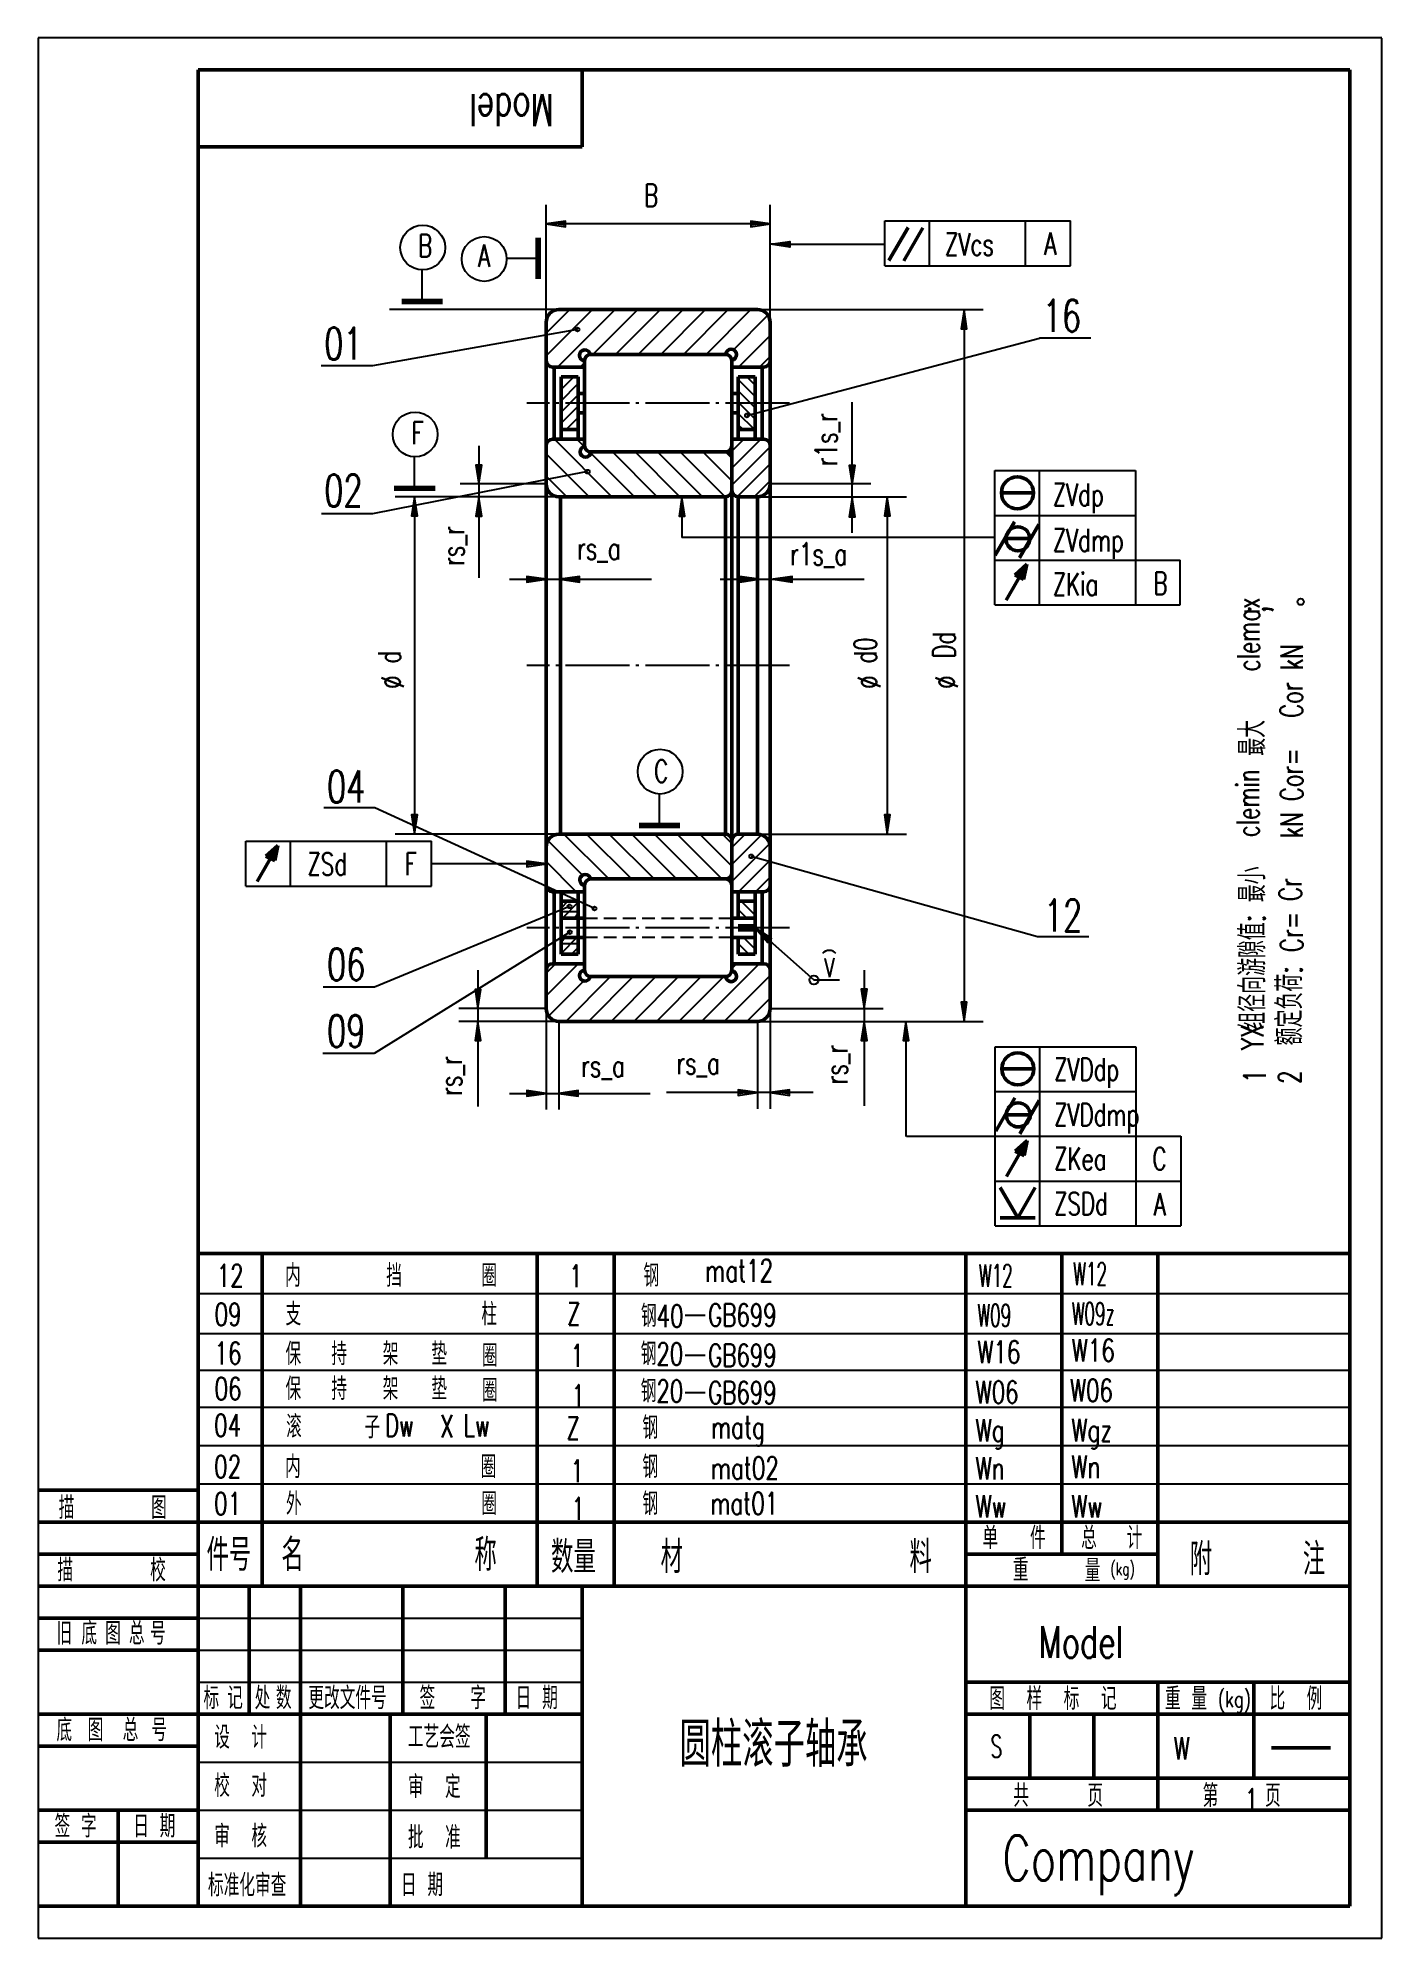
# Model space of a CAD drawing. Extents: x 0 to 210, y 0 to 297.
import ezdxf
from ezdxf.enums import TextEntityAlignment as Align

# ---------------------------------------------------------------- set-up
doc = ezdxf.new("R2010")
doc.units = 0
doc.header["$MEASUREMENT"] = 0
doc.linetypes.add('CENTER', pattern=[12.5, 10, -1, 0.5, -1])
doc.linetypes.add('HIDDEN', pattern=[3, 2, -1])
doc.layers.get('0').update_dxf_attribs({"color": 6, "linetype": 'CONTINUOUS'})
doc.layers.get('DEFPOINTS').update_dxf_attribs({"linetype": 'CONTINUOUS'})
doc.layers.add('1', color=2, linetype='CONTINUOUS', lineweight=50)
for name, color, linetype in [('2', 6, 'CONTINUOUS'), ('3', 7, 'CENTER'), ('5', 3, 'HIDDEN'), ('6', 1, 'CONTINUOUS')]:
    doc.layers.add(name, color=color, linetype=linetype)
doc.styles.add('HZ', font='SIMPLEX', dxfattribs={"width": 0.7, "bigfont": 'HZTXT'})
doc.dimstyles.get("Standard").update_dxf_attribs({"dimtxt": 0.18, "dimasz": 0.18, "dimexe": 0.18, "dimexo": 0.0625, "dimgap": 0.09, "dimtad": 0, "dimtih": 1, "dimtoh": 1, "dimdec": 4, "dimzin": 0, "dimdsep": 46, "dimtxsty": 'Standard', "dimcen": 0.09, "dimadec": 0, "dimazin": 0, "dimtfac": 1, "dimtdec": 4, "dimtofl": 0, "dimtmove": 0, "dimatfit": 3, "dimfxl": 0, "dimtolj": 1, "dimtzin": 0, "dimarcsym": 0})

# ---------------------------------------------------------------- blocks, each defined once
blk = doc.blocks.new('BLK', base_point=(1, 0))
for points in [[(0, 0), (1, 0), (0, 0.15), (0, -0.15), (1, 0)], [(0, 0.07), (0.5, 0), (0, -0.07)]]:
    blk.add_lwpolyline(points)
blk = doc.blocks.new('*D7')
at = {"color": 0, "linetype": 'ByBlock'}
for p, q in [((81.64, 225.29), (55.83, 225.29)), ((58.83, 222.29), (58.83, 175.55)), ((81.64, 172.55), (55.83, 172.55))]:
    blk.add_line(p, q, dxfattribs=at)
at = {"layer": 'DEFPOINTS', "color": 0, "linetype": 'ByBlock'}
for p in [(81.64, 225.29), (58.83, 172.55), (81.64, 172.55)]:
    blk.add_point(p, dxfattribs=at)
at = {"color": 0, "linetype": 'ByBlock', "xscale": 3, "yscale": 3, "zscale": 3}
for p, rotation in [((58.83, 225.29), 90), ((58.83, 172.55), 270)]:
    blk.add_blockref('BLK', p, dxfattribs=dict(at, rotation=rotation))
blk = doc.blocks.new('*X3')
at = {"color": 0}
for p, q in [((112.12, 149.51), (109.89, 151.74)), ((112.12, 151.27), (111.66, 151.74)), ((110.65, 149.21), (109.44, 150.43))]:
    blk.add_line(p, q, dxfattribs=at)
blk = doc.blocks.new('*X4')
at = {"color": 0}
for p, q in [((112.12, 144.2), (110.2, 146.12)), ((112.12, 145.97), (111.97, 146.12)), ((111.08, 143.47), (109.4, 145.15))]:
    blk.add_line(p, q, dxfattribs=at)
blk = doc.blocks.new('*X5')
at = {"color": 0}
for p, q in [((81.72, 143.6), (84.25, 146.12)), ((81.72, 145.36), (82.48, 146.12)), ((83.37, 143.47), (84.41, 144.52))]:
    blk.add_line(p, q, dxfattribs=at)
blk = doc.blocks.new('*X6')
at = {"color": 0}
for p, q in [((81.72, 150.67), (82.79, 151.74)), ((82.04, 149.21), (84.41, 151.59)), ((83.81, 149.21), (84.41, 149.82))]:
    blk.add_line(p, q, dxfattribs=at)
blk = doc.blocks.new('*D2')
at = {"color": 0, "linetype": 'ByBlock'}
for p, q in [((108.07, 244.24), (143.36, 244.24)), ((140.36, 241.24), (140.36, 135.97)), ((108.07, 132.97), (143.36, 132.97))]:
    blk.add_line(p, q, dxfattribs=at)
at = {"layer": 'DEFPOINTS', "color": 0, "linetype": 'ByBlock'}
for p in [(108.07, 244.24), (108.07, 132.97), (140.36, 132.97)]:
    blk.add_point(p, dxfattribs=at)
at = {"color": 0, "linetype": 'ByBlock', "xscale": 3, "yscale": 3, "zscale": 3}
for p, rotation in [((140.36, 244.24), 90), ((140.36, 132.97), 270)]:
    blk.add_blockref('BLK', p, dxfattribs=dict(at, rotation=rotation))
blk = doc.blocks.new('*D1')
at = {"color": 0, "linetype": 'ByBlock'}
for p, q in [((-152.5, 134.63), (-152.5, 153.01)), ((-117.5, 134.63), (-117.5, 153.01)), ((-120.5, 150.01), (-149.5, 150.01))]:
    blk.add_line(p, q, dxfattribs=at)
at = {"layer": 'DEFPOINTS', "color": 0, "linetype": 'ByBlock'}
for p in [(-152.5, 150.01), (-152.5, 134.63), (-117.5, 134.63)]:
    blk.add_point(p, dxfattribs=at)
at = {"color": 0, "linetype": 'ByBlock', "xscale": 3, "yscale": 3, "zscale": 3, "rotation": 180}
blk.add_blockref('BLK', (-152.5, 150.01), dxfattribs=at)
at = {"color": 0, "linetype": 'ByBlock', "xscale": 3, "yscale": 3, "zscale": 3}
blk.add_blockref('BLK', (-117.5, 150.01), dxfattribs=at)
blk = doc.blocks.new('*D8')
at = {"color": 0, "linetype": 'ByBlock'}
for p, q in [((112.4, 225.29), (135.7, 225.29)), ((132.7, 222.29), (132.7, 175.55)), ((112.4, 172.55), (135.7, 172.55))]:
    blk.add_line(p, q, dxfattribs=at)
at = {"layer": 'DEFPOINTS', "color": 0, "linetype": 'ByBlock'}
for p in [(112.4, 225.29), (112.4, 172.55), (132.7, 172.55)]:
    blk.add_point(p, dxfattribs=at)
at = {"color": 0, "linetype": 'ByBlock', "xscale": 3, "yscale": 3, "zscale": 3}
for p, rotation in [((132.7, 225.29), 90), ((132.7, 172.55), 270)]:
    blk.add_blockref('BLK', p, dxfattribs=dict(at, rotation=rotation))

msp = doc.modelspace()

# ---------------------------------------------------------------- linework, layer by layer
at = {"layer": '1'}
for p, q in [((25, 292), (25, 5)), ((205, 292), (25, 292)), ((85, 280), (85, 292)), ((205, 5), (205, 292)), ((25, 280), (85, 280)), ((132.96438, 262.19484), (135.96438, 267.39099)), ((135.27383, 262.15449), (138.27383, 267.35064)), ((77.99724, 259.34298), (77.99407, 265.74298)), ((78.29724, 259.34313), (78.29407, 265.74313)), ((63.22228, 255.96185), (56.82228, 255.96185)), ((63.22228, 255.66185), (56.82228, 255.66185)), ((81.7306, 234.28659), (81.7306, 244.04877)), ((112.07758, 234.28659), (112.07758, 244.04877)), ((85.40409, 241.41768), (84.40409, 241.41768)), ((109.40409, 241.41768), (108.40409, 241.41768)), ((85.40409, 238.41768), (84.40409, 238.41768)), ((109.40409, 238.41768), (108.40409, 238.41768)), ((62.0312, 226.75991), (55.6312, 226.75991)), ((62.0312, 226.45991), (55.6312, 226.45991)), ((150.49489, 225.90587), (155.49489, 225.90587)), ((150.64608, 225.90587), (150.64608, 225.90587)), ((107.41514, 225.28659), (107.41514, 172.54877)), ((109.41514, 225.28659), (109.41514, 172.54877)), ((149.5826, 216.17022), (152.5826, 221.36638)), ((153.36322, 215.75456), (156.36322, 220.95071)), ((151.29159, 218.73919), (155.02953, 218.73919)), ((151.26157, 209.10616), (154.51157, 214.73533)), ((154.51157, 214.73533), (152.62612, 213.03557)), ((154.51157, 214.73533), (154.00872, 212.37674)), ((152.62612, 213.03557), (154.00872, 212.37674)), ((153.90364, 213.71715), (153.04797, 212.87716)), ((153.93366, 213.75289), (153.67846, 212.57333)), ((151.26157, 209.10616), (151.26157, 209.10616)), ((100.31127, 174.0486), (93.91127, 174.0486)), ((100.31127, 173.7486), (93.91127, 173.7486)), ((34.24431, 165.17034), (37.49431, 170.7995)), ((37.49431, 170.7995), (35.60886, 169.09975)), ((36.88638, 169.78132), (36.03071, 168.94134)), ((36.9164, 169.81707), (36.6612, 168.63751)), ((37.49431, 170.7995), (36.99146, 168.44092)), ((35.60886, 169.09975), (36.99146, 168.44092)), ((34.24431, 165.17034), (34.24431, 165.17034)), ((81.7306, 153.78659), (81.7306, 163.54877)), ((112.07758, 153.78659), (112.07758, 163.54877)), ((85.40409, 159.41768), (81.7306, 159.41768)), ((112.07758, 159.41768), (108.40409, 159.41768)), ((112.07758, 158.21768), (109.40409, 158.21768)), ((112.07758, 157.91768), (109.40409, 157.91768)), ((112.07758, 157.61768), (109.40409, 157.61768)), ((85.40409, 156.41768), (81.7306, 156.41768)), ((112.07758, 156.41768), (108.40409, 156.41768)), ((150.55666, 135.85738), (155.55666, 135.85738)), ((150.70785, 135.85738), (150.70785, 135.85738)), ((149.64437, 126.12173), (152.64437, 131.31788)), ((153.42498, 125.70606), (156.42498, 130.90222)), ((151.35336, 128.69069), (155.09129, 128.69069)), ((151.32333, 119.05767), (154.57333, 124.68683)), ((154.57333, 124.68683), (152.68789, 122.98707)), ((152.68789, 122.98707), (154.07049, 122.32825)), ((153.96541, 123.66865), (153.10974, 122.82867)), ((153.99543, 123.7044), (153.74023, 122.52484)), ((154.57333, 124.68683), (154.07049, 122.32825)), ((151.32333, 119.05767), (151.32333, 119.05767)), ((153.08256, 112.55808), (150.33256, 117.32122)), ((153.08256, 112.55808), (155.83256, 117.32122)), ((150.33256, 112.55808), (155.83256, 112.55808)), ((25, 107), (205, 107)), ((35, 107), (35, 55)), ((78, 107), (78, 55)), ((90, 107), (90, 55)), ((145, 107), (145, 5)), ((160, 107), (160, 60)), ((175, 107), (175, 55)), ((0, 70), (25, 70)), ((0, 65), (25, 65)), ((25, 65), (205, 65)), ((0, 60), (25, 60)), ((145, 60), (175, 60)), ((0, 55), (25, 55)), ((25, 55), (205, 55)), ((33, 55), (33, 35)), ((41, 55), (41, 5)), ((57, 55), (57, 35)), ((73, 55), (73, 35)), ((85, 55), (85, 5)), ((0, 50), (25, 50)), ((0, 45), (25, 45)), ((145, 40), (205, 40)), ((175, 40), (175, 20)), ((190, 40), (190, 25)), ((0, 35), (25, 35)), ((25, 35), (85, 35)), ((55, 35), (55, 5)), ((70, 35), (70, 12.5)), ((145, 35), (205, 35)), ((155, 35), (155, 25)), ((165, 35), (165, 25)), ((0, 30), (25, 30)), ((192.75137, 29.70332), (201.9536, 29.70332)), ((145, 25), (205, 25)), ((0, 20), (25, 20)), ((12.5, 20), (12.5, 5)), ((145, 20), (205, 20)), ((0, 15), (25, 15)), ((0, 5), (205, 5))]:
    msp.add_line(p, q, dxfattribs=at)
at = {"layer": '1', "color": 2}
for p, q in [((79.40415, 252.54877), (79.40415, 145.28659)), ((112.40409, 254.54877), (81.40409, 254.54877)), ((114.40415, 252.54877), (114.40415, 145.28659)), ((85.40409, 246.54877), (85.40409, 233.28659)), ((107.40409, 247.54877), (86.40409, 247.54877)), ((108.40409, 246.65901), (108.40409, 151.17635)), ((80.40409, 245.54877), (85.40409, 245.54877)), ((80.65749, 234.28659), (80.65749, 245.54877)), ((81.7306, 244.04877), (84.40409, 244.04877)), ((84.40409, 244.04877), (84.40409, 234.28659)), ((113.40409, 245.54877), (108.40409, 245.54877)), ((109.40409, 244.04877), (109.40409, 234.28659)), ((109.40409, 244.04877), (112.07758, 244.04877)), ((113.15069, 245.54877), (113.15069, 234.28659)), ((81.7306, 235.78659), (84.40409, 235.78659)), ((112.07758, 235.78659), (109.40409, 235.78659)), ((85.40409, 234.28659), (80.39735, 234.28659)), ((107.41514, 232.28659), (86.40409, 232.28659)), ((113.41986, 234.28659), (108.40409, 234.28659)), ((107.41514, 225.28659), (81.40409, 225.28659)), ((81.64494, 225.28659), (81.64494, 172.54877)), ((112.40415, 225.28659), (109.41514, 225.28659)), ((112.40415, 225.28659), (112.40415, 172.54877)), ((107.45439, 172.54877), (81.40409, 172.54877)), ((112.40415, 172.54877), (109.41514, 172.54877)), ((85.40409, 163.54877), (80.40993, 163.54877)), ((80.65749, 163.54877), (80.65749, 152.28659)), ((84.40409, 163.54877), (84.40409, 153.78659)), ((85.40409, 151.28659), (85.40409, 164.54877)), ((107.41514, 165.54877), (86.40409, 165.54877)), ((113.40485, 163.54877), (108.40409, 163.54877)), ((109.40409, 163.54877), (109.40409, 159.41768)), ((113.15069, 152.28659), (113.15069, 163.54877)), ((81.7306, 162.04877), (84.40409, 162.04877)), ((109.40409, 162.04877), (112.07758, 162.04877)), ((109.40409, 156.41768), (109.40409, 153.78659)), ((80.40409, 152.28659), (85.40409, 152.28659)), ((81.7306, 153.78659), (84.40409, 153.78659)), ((113.40409, 152.28659), (108.40409, 152.28659)), ((109.40409, 153.78659), (112.07758, 153.78659)), ((107.40409, 150.28659), (86.40409, 150.28659)), ((112.40409, 143.28659), (81.40409, 143.28659))]:
    msp.add_line(p, q, dxfattribs=at)
at = {"layer": '1'}
for centre, radius in [((153.03296, 225.90587), 2.5), ((153.10051, 218.71238), 1.87837), ((153.09473, 135.85738), 2.5), ((153.16228, 128.66389), 1.87837)]:
    msp.add_circle(centre, radius, dxfattribs=at)
at = {"layer": '1', "color": 2}
for centre, radius, start, end in [((81.40409, 252.54877), 2, 90, 180), ((112.40409, 252.54877), 2, 0, 90), ((80.40409, 246.54877), 1, 180, 270), ((86.40409, 246.54877), 1, 90, 180), ((107.40409, 246.54877), 1, 0, 90), ((113.40409, 246.54877), 1, 270, 0), ((86.40409, 233.28659), 1, 180, 270), ((107.40409, 233.28659), 1, 270, 0), ((81.40409, 227.28659), 2, 180, 270), ((112.40409, 227.28659), 2, 270, 0), ((81.40409, 170.54877), 2, 90, 180), ((112.40409, 170.54877), 2, 0, 90), ((86.40409, 164.54877), 1, 90, 180), ((107.40409, 164.54877), 1, 0, 90), ((80.40409, 151.28659), 1, 90, 180), ((113.40409, 151.28659), 1, 0, 90), ((86.40409, 151.28659), 1, 180, 270), ((107.40409, 151.28659), 1, 270, 0), ((81.40409, 145.28659), 2, 180, 270), ((112.40409, 145.28659), 2, 270, 0)]:
    msp.add_arc(centre, radius, start, end, dxfattribs=at)
at = {"layer": '1'}
for centre, radius, start, end in [((85.44986, 247.39551), 0.84797, 6.1570829, 266.9060508), ((108.30712, 247.50142), 0.84797, 276.1570829, 176.9060508), ((80.39735, 233.28659), 1, 90, 180), ((85.55736, 232.33236), 0.84797, 96.1570829, 356.9060508), ((107.41514, 231.28659), 1, 0, 90), ((113.41986, 233.28659), 1, 0, 90), ((107.41514, 226.28659), 1, 270, 0), ((109.41514, 226.28659), 1, 180, 270), ((107.41514, 171.54877), 1, 0, 90), ((109.41514, 171.54877), 1, 90, 180), ((107.41514, 166.54877), 1, 270, 0), ((80.40993, 164.54877), 1, 180, 270), ((85.49504, 165.39186), 0.84797, 3.0939492, 263.8429171), ((113.40485, 164.54877), 1, 270, 0), ((85.44986, 150.43985), 0.84797, 93.0939492, 353.8429171), ((108.30712, 150.33394), 0.84797, 183.0939492, 83.8429171)]:
    msp.add_arc(centre, radius, start, end, dxfattribs=at)
at = {"layer": '2'}
for p, q in [((0, 297), (0, 0)), ((210, 297), (0, 297)), ((210, 0), (210, 297)), ((132.31651, 268.40386), (161.31651, 268.40386)), ((132.31651, 261.40386), (132.31651, 268.40386)), ((139.31651, 261.40386), (139.31651, 268.40386)), ((154.31651, 261.40386), (154.31651, 268.40386)), ((161.31651, 261.40386), (161.31651, 268.40386)), ((117.33239, 264.75683), (132.31651, 264.76427)), ((78.29566, 262.54313), (73.29566, 262.54065)), ((132.31651, 261.40386), (161.31651, 261.40386)), ((60.02228, 255.66185), (60.02228, 260.66185)), ((81.40409, 254.54877), (54.93088, 254.54877)), ((79.40409, 250.84338), (83.10949, 254.54877)), ((79.40415, 247.3079), (86.64502, 254.54877)), ((81.18056, 245.54877), (90.18056, 254.54877)), ((86.71609, 247.54877), (93.71609, 254.54877)), ((90.25162, 247.54877), (97.25162, 254.54877)), ((93.78716, 247.54877), (100.78716, 254.54877)), ((97.32269, 247.54877), (104.32269, 254.54877)), ((100.85822, 247.54877), (107.85822, 254.54877)), ((104.39376, 247.54877), (111.39376, 254.54877)), ((108.65519, 248.27467), (114.05631, 253.67579)), ((84.30621, 251.42381), (52.25408, 245.74056)), ((109.46483, 245.54877), (114.40409, 250.48804)), ((110.77199, 238.00357), (156.49599, 250.0549)), ((164.49599, 250.0549), (156.49599, 250.0549)), ((112.78357, 245.58048), (114.44988, 247.24258)), ((52.25408, 245.74056), (44.25408, 245.74056)), ((81.7306, 242.07073), (83.70865, 244.04877)), ((84.71609, 245.54877), (85.40409, 246.23678)), ((112.07758, 240.94914), (109.40409, 243.62263)), ((112.07758, 242.71691), (110.74571, 244.04877)), ((81.7306, 240.30296), (84.34533, 242.91768)), ((81.7306, 238.53519), (84.40409, 241.20868)), ((112.07758, 239.18137), (109.40409, 241.85486)), ((81.7306, 236.76743), (84.40409, 239.44091)), ((82.51754, 235.78659), (84.40409, 237.67315)), ((112.07758, 237.4136), (109.40409, 240.08709)), ((111.93683, 235.78659), (109.40409, 238.31933)), ((110.16906, 235.78659), (109.40409, 236.55156)), ((86.14118, 225.28659), (79.40415, 232.02362)), ((89.67671, 225.28659), (80.67671, 234.28659)), ((85.34542, 233.15342), (84.21225, 234.28659)), ((93.21225, 225.28659), (86.37842, 232.12042)), ((96.74778, 225.28659), (89.74778, 232.28659)), ((100.28331, 225.28659), (93.28331, 232.28659)), ((103.81885, 225.28659), (96.81885, 232.28659)), ((107.35438, 225.28659), (100.35438, 232.28659)), ((108.41514, 227.76136), (103.88992, 232.28659)), ((108.41509, 231.29695), (107.56108, 232.15096)), ((108.41514, 232.39993), (110.30181, 234.28659)), ((108.41514, 229.74828), (112.95346, 234.28659)), ((108.4305, 227.11199), (114.41986, 233.10134)), ((85.88245, 229.2122), (52.28606, 222.63529)), ((58.8312, 226.45991), (58.8312, 231.45991)), ((109.26769, 225.29752), (114.41986, 230.44969)), ((149.49017, 229.37341), (171.49017, 229.37341)), ((149.49017, 208.37341), (149.49017, 229.37341)), ((156.49017, 208.37341), (156.49017, 229.37341)), ((171.49017, 229.37341), (171.49017, 208.37341)), ((82.60564, 225.28659), (79.40409, 228.48814)), ((111.90841, 225.28659), (114.31359, 227.69178)), ((52.28606, 222.63529), (44.28606, 222.63529)), ((100.60901, 222.47695), (100.60901, 218.91791)), ((149.49017, 222.37341), (171.49017, 222.37341)), ((149.49017, 218.91791), (100.60901, 218.91791)), ((149.49017, 215.37341), (178.49017, 215.37341)), ((178.49017, 208.37341), (178.49017, 215.37341)), ((149.49017, 208.37341), (178.49017, 208.37341)), ((97.11127, 173.7486), (97.11127, 178.7486)), ((52.64635, 176.64387), (44.64635, 176.64387)), ((86.94501, 160.91868), (52.64635, 176.64387)), ((89.1797, 165.54877), (82.1797, 172.54877)), ((92.71523, 165.54877), (85.71523, 172.54877)), ((96.25076, 165.54877), (89.25076, 172.54877)), ((99.7863, 165.54877), (92.7863, 172.54877)), ((103.32183, 165.54877), (96.32183, 172.54877)), ((106.85737, 165.54877), (99.85737, 172.54877)), ((108.41514, 167.52653), (103.3929, 172.54877)), ((108.41514, 171.06207), (106.92843, 172.54877)), ((108.41514, 170.45702), (110.5069, 172.54877)), ((108.41514, 167.80536), (113.05103, 172.44125)), ((32.47291, 164.43759), (32.47291, 171.43759)), ((32.47291, 171.43759), (61.47291, 171.43759)), ((39.47291, 164.43759), (39.47291, 171.43759)), ((54.47291, 164.43759), (54.47291, 171.43759)), ((61.47291, 164.43759), (61.47291, 171.43759)), ((85.06831, 166.12463), (79.66191, 171.53102)), ((108.41514, 165.15371), (114.33422, 171.07279)), ((76.54747, 167.90138), (61.48829, 167.90138)), ((84.10863, 163.54877), (79.40415, 168.25326)), ((109.46185, 163.54877), (114.40485, 168.49177)), ((111.44953, 169.08523), (156.18106, 156.55558)), ((32.47291, 164.43759), (61.47291, 164.43759)), ((112.1135, 163.54877), (114.40485, 165.84012)), ((83.04522, 161.25771), (52.57129, 148.64173)), ((84.40409, 160.41768), (81.7306, 160.41768)), ((112.07758, 157.91768), (121.23521, 149.766)), ((83.10527, 157.23651), (52.51399, 138.24847)), ((84.40409, 155.41768), (81.7306, 155.41768)), ((156.18106, 156.55558), (164.18106, 156.55558)), ((79.40415, 150.82039), (80.87035, 152.28659)), ((79.40415, 147.28485), (84.40588, 152.28659)), ((103.69015, 143.28659), (112.69015, 152.28659)), ((108.40409, 151.53606), (109.15462, 152.28659)), ((52.57129, 148.64173), (44.57129, 148.64173)), ((79.77759, 144.12276), (85.26672, 149.61189)), ((82.47695, 143.28659), (89.47695, 150.28659)), ((86.01248, 143.28659), (93.01248, 150.28659)), ((89.54802, 143.28659), (96.54802, 150.28659)), ((93.08355, 143.28659), (100.08355, 150.28659)), ((96.61909, 143.28659), (103.61909, 150.28659)), ((100.15462, 143.28659), (107.15462, 150.28659)), ((107.22569, 143.28659), (114.40415, 150.46505)), ((121.23521, 149.766), (125.23521, 149.766)), ((110.76122, 143.28659), (114.40415, 146.92951)), ((135.62501, 143.27453), (135.62501, 125.28359)), ((135.62501, 143.27453), (135.62501, 143.27453)), ((52.51399, 138.24847), (44.51399, 138.24847)), ((149.55194, 139.32491), (171.55194, 139.32491)), ((149.55194, 111.32491), (149.55194, 139.32491)), ((156.55194, 111.32491), (156.55194, 139.32491)), ((171.55194, 139.32491), (171.55194, 111.32491)), ((149.55194, 132.32491), (171.55194, 132.32491)), ((135.7142, 125.32491), (178.55194, 125.32491)), ((178.55194, 125.32491), (178.55194, 111.32491)), ((149.55194, 118.32491), (178.55194, 118.32491)), ((149.55194, 111.32491), (178.55194, 111.32491)), ((24.82738, 100.75206), (204.82738, 100.75206)), ((101.13852, 97.36914), (104.22197, 97.36914)), ((24.82738, 94.50411), (204.82738, 94.50411)), ((101.13852, 91.08268), (104.22197, 91.08268)), ((24.82738, 88.75206), (204.82738, 88.75206)), ((101.13852, 85.24526), (104.22197, 85.24526)), ((25, 83), (205, 83)), ((25, 77), (205, 77)), ((25, 71), (205, 71)), ((25, 50), (85, 50)), ((25, 45), (85, 45)), ((25, 40), (85, 40)), ((25, 27.5), (85, 27.5)), ((25, 20), (85, 20)), ((25, 12.5), (85, 12.5)), ((0, 0), (210, 0))]:
    msp.add_line(p, q, dxfattribs=at)
at = {"layer": '2', "linetype": 'ByBlock'}
for p, q in [((127.22074, 219.66853), (127.22074, 240.06676)), ((68.87409, 233.23341), (68.87409, 212.59121)), ((79.40415, 227.28659), (65.97681, 227.28659)), ((114.44988, 227.37138), (130.11801, 227.37138)), ((73.64784, 212.38111), (95.85027, 212.38111)), ((106.5837, 212.38111), (129.10139, 212.38111)), ((68.73809, 151.30466), (68.73809, 130.00119)), ((129.08334, 151.30466), (129.08334, 130.07842)), ((79.40415, 145.28659), (65.73809, 145.28659)), ((81.40409, 143.28659), (65.73809, 143.28659)), ((79.40415, 145.28659), (79.40415, 129.50077)), ((81.40409, 143.28659), (81.40409, 129.50077)), ((112.41739, 143.28663), (112.41739, 129.60705)), ((114.40415, 145.29609), (132.08334, 145.29609)), ((114.41734, 145.28665), (114.41734, 129.60705)), ((73.67786, 132.03429), (95.65223, 132.03429)), ((121.14514, 132.14056), (98.17711, 132.14056))]:
    msp.add_line(p, q, dxfattribs=at)
at = {"layer": '2'}
for centre, radius in [((60.11235, 264.23626), 3.5), ((69.72129, 262.4488), 3.5), ((84.30621, 251.42381), 0.3), ((58.92127, 235.03431), 3.5), ((110.77199, 238.00357), 0.3), ((85.88245, 229.2122), 0.3), ((197.28853, 208.87046), 0.5), ((97.20134, 182.32301), 3.5), ((111.44953, 169.08523), 0.3), ((83.04522, 161.25771), 0.3), ((86.94501, 160.91868), 0.3), ((83.10527, 157.23651), 0.3), ((121.23521, 149.766), 0.7)]:
    msp.add_circle(centre, radius, dxfattribs=at)
msp.add_arc((123.6371, 153.02549), 1.35225, 39.0045113, 140.9954887, dxfattribs=at)
at = {"layer": '3'}
for p, q in [((117.40409, 239.91768), (76.40409, 239.91768)), ((117.40415, 198.91768), (76.40415, 198.91768)), ((117.40409, 157.91768), (76.40409, 157.91768))]:
    msp.add_line(p, q, dxfattribs=at)
at = {"layer": '5'}
for p, q in [((85.40409, 159.41768), (108.40409, 159.41768)), ((108.40409, 156.41768), (85.40409, 156.41768))]:
    msp.add_line(p, q, dxfattribs=at)

# ---------------------------------------------------------------- block references
at = {"layer": '2', "yscale": 3, "zscale": 3}
for p, xscale, rotation in [((114.45042, 264.7554), -3.000000000000003, 0.02843817086121803), ((100.60901, 225.24461), 3, 90), ((112.07758, 157.91768), 3, 138.3260374089723), ((135.62501, 143.27453), 3, 90)]:
    msp.add_blockref('BLK', p, dxfattribs=dict(at, xscale=xscale, rotation=rotation))
at = {"layer": '2', "linetype": 'ByBlock', "xscale": 3, "yscale": 3, "zscale": 3}
for p, rotation in [((68.87409, 227.23308), 270), ((127.22074, 227.15692), 270), ((68.87409, 225.23308), 90), ((127.22074, 225.15692), 90), ((81.60564, 212.38111), 180), ((114.85676, 212.38111), 180), ((68.73809, 145.28659), 270), ((129.08334, 145.29609), 270), ((68.73809, 143.28659), 90), ((129.08334, 143.29609), 90), ((81.40409, 132.03429), 180), ((114.41734, 132.14056), 180)]:
    msp.add_blockref('BLK', p, dxfattribs=dict(at, rotation=rotation))
for p in [(79.40409, 212.38111), (112.65521, 212.38111), (79.40415, 132.03429), (112.41739, 132.14056)]:
    msp.add_blockref('BLK', p, dxfattribs=at)
at = {"layer": '2', "xscale": 3, "yscale": 3, "zscale": 3}
msp.add_blockref('BLK', (79.39735, 167.90138), dxfattribs=at)
at = {"layer": '2'}
for name in ['*X6', '*X3', '*X5', '*X4']:
    msp.add_blockref(name, (0, 10.31216), dxfattribs=at)

# ---------------------------------------------------------------- texts
at = {"layer": '2', "style": 'HZ'}
for s, height, width, p in [('B', 3.5, 0.7, (59.39179, 262.7928)), ('A', 3.5, 0.7, (157.23608, 263.08383)), ('16', 5, 0.7, (156.99329, 251.08424)), ('01', 5, 0.7, (44.72012, 246.72346)), ('F', 3.5, 0.7, (58.38085, 233.51936)), ('02', 5, 0.7, (44.72012, 223.76123)), ('B', 3.5, 0.7, (174.28965, 210.01763)), ('C', 3.5, 0.7, (96.2706, 180.64721)), ('04', 5, 0.7, (45.15546, 177.48386)), ('F', 3.5, 0.7, (57.31743, 166.13543)), ('12', 5, 0.7, (157.16736, 157.34293)), ('06', 5, 0.7, (45.15546, 149.6783)), ('V', 3, 0.7, (122.84147, 150.17705)), ('09', 5, 0.7, (45.15546, 139.25891)), ('C', 3.5, 0.7, (174.14125, 120.06434)), ('A', 3.5, 0.7, (174.35142, 112.95127)), ('12', 3.5, 0.7, (27.93694, 101.78911)), ('内', 3.5, 0.7, (38.59531, 101.78911)), ('挡', 3.5, 0.7, (54.40272, 101.78911)), ('圈', 3.5, 0.7, (69.27941, 101.78911)), ('1', 3.5, 0.7, (83.0065, 101.71797)), ('钢', 3.5, 0.7, (94.6043, 101.78911)), ('09', 3.5, 0.7, (27.59167, 95.7405)), ('支', 3.5, 0.7, (38.67037, 95.7405)), ('柱', 3.5, 0.7, (69.27941, 95.7405)), ('钢40', 3.5, 0.7, (94.21064, 95.48023)), ('GB699', 3.5, 0.7, (104.71031, 95.62005)), ('16', 3.5, 0.7, (27.59167, 89.66401)), ('保', 3.5, 0.7, (38.67037, 89.5389)), ('持', 3.5, 0.7, (45.83099, 89.5389)), ('架', 3.5, 0.7, (53.8623, 89.5389)), ('垫', 3.5, 0.7, (61.45827, 89.5389)), ('圈', 3.5, 0.7, (69.38449, 89.28869)), ('1', 3.5, 0.7, (83.19818, 89.27646)), ('钢20', 3.5, 0.7, (94.18061, 89.55732)), ('GB699', 3.5, 0.7, (104.71031, 89.33089)), ('06', 3.5, 0.7, (27.59167, 84.1058)), ('保', 3.5, 0.7, (38.67037, 84.0952)), ('持', 3.5, 0.7, (45.83099, 84.0952)), ('架', 3.5, 0.7, (53.8623, 84.0952)), ('垫', 3.5, 0.7, (61.45827, 84.0952)), ('圈', 3.5, 0.7, (69.38449, 83.84499)), ('1', 3.5, 0.7, (83.33817, 82.98472)), ('钢20', 3.5, 0.7, (94.18061, 83.73403)), ('GB699', 3.5, 0.7, (104.71031, 83.5076)), ('04', 3.5, 0.7, (27.53162, 78.38675)), ('滚', 3.5, 0.7, (38.76044, 78.19016)), ('子', 3.5, 0.7, (50.99776, 78.09486)), ('X', 3.5, 0.7, (62.85755, 78.26191)), ('钢', 3.5, 0.7, (94.43917, 78.01144)), ('02', 3.5, 0.7, (27.53162, 71.93495)), ('内', 3.5, 0.7, (38.59531, 71.8992)), ('圈', 3.5, 0.7, (69.15931, 71.8992)), ('1', 3.5, 0.7, (83.19818, 71.24013)), ('钢', 3.5, 0.7, (94.43917, 71.8992)), ('描', 3.5, 0.7, (3.22753, 65.50101)), ('图', 3.5, 0.7, (17.66888, 65.50101)), ('01', 3.5, 0.7, (27.53162, 66.16228)), ('外', 3.5, 0.7, (38.74543, 66.12653)), ('圈', 3.5, 0.7, (69.27941, 66.12653)), ('1', 3.5, 0.7, (83.33818, 65.36784)), ('钢', 3.5, 0.7, (94.43917, 66.12653)), ('件号', 5, 0.7, (26.33068, 57.38711)), ('名', 5, 0.7, (38.02486, 57.38711)), ('称', 5, 0.7, (68.18355, 57.38711)), ('数量', 5, 0.7, (80.16295, 57.04754)), ('材', 5, 0.7, (97.27639, 57.04754)), ('料', 5, 0.7, (136.17194, 57.04754)), ('单', 3.5, 0.7, (147.5809, 60.7828)), ('件', 3.5, 0.7, (154.99672, 60.7828)), ('总', 3.5, 0.7, (162.983, 60.7828)), ('计', 3.5, 0.7, (170.1136, 60.7828)), ('描', 3.5, 0.7, (3.03238, 55.74288)), ('校', 3.5, 0.7, (17.51876, 55.74288)), ('重', 3.5, 0.7, (152.32463, 55.7965)), ('量', 3.5, 0.7, (163.55344, 55.68926)), ('附', 5, 0.7, (179.94632, 56.70797)), ('注', 5, 0.7, (197.63021, 56.70797)), ('(kg)', 2, 0.7, (167.54658, 56.70797)), ('旧', 3.5, 0.7, (2.88226, 45.85964)), ('底', 3.5, 0.7, (6.78533, 45.85964)), ('图', 3.5, 0.7, (10.49324, 45.85964)), ('总', 3.5, 0.7, (14.20115, 45.85964)), ('号', 3.5, 0.7, (17.51876, 45.85964)), ('标', 3.5, 0.7, (25.8503, 35.76194)), ('记', 3.5, 0.7, (29.55821, 35.76194)), ('处', 3.5, 0.7, (33.85158, 35.76194)), ('数', 3.5, 0.7, (37.16919, 35.76194)), ('更改文件号', 3.5, 0.7, (42.24318, 35.76194)), ('签   字', 3.5, 0.7, (59.61182, 35.76194)), ('日 期', 3.5, 0.7, (74.63862, 35.76194)), ('图  样  标  记', 3.5, 0.7, (148.64674, 35.65471)), ('重 量', 3.5, 0.7, (176.08829, 35.65471)), ('比  例', 3.5, 0.7, (192.42112, 35.65471)), ('底', 3.5, 0.7, (2.88226, 30.75777)), ('图', 3.5, 0.7, (7.7611, 30.75777)), ('总', 3.5, 0.7, (13.22539, 30.75777)), ('号', 3.5, 0.7, (17.71391, 30.75777)), ('设  计', 3.5, 0.7, (27.53162, 29.61396)), ('工艺会签', 3.5, 0.7, (57.79539, 29.68545)), ('圆柱滚子轴承', 7, 0.7, (100.23372, 26.75444)), ('S', 3.5, 0.6, (148.84189, 28.20207)), ('校  对', 3.5, 0.7, (27.53162, 22.05409)), ('审  定', 3.5, 0.7, (57.79539, 21.87537)), ('共     页', 3.5, 0.7, (152.38467, 20.49923)), ('第    页', 3.5, 0.7, (181.97291, 20.49923)), ('1', 3.5, 0.7, (188.57016, 19.82569)), ('签 字', 3.5, 0.7, (2.58203, 15.70952)), ('日 期', 3.5, 0.7, (14.87668, 15.70952)), ('审  核', 3.5, 0.7, (27.53162, 14.15465)), ('批  准', 3.5, 0.7, (57.79539, 13.97593)), ('标准化审查', 3.5, 0.7, (26.55586, 6.48755)), ('日 期', 3.5, 0.7, (56.71454, 6.54117))]:
    msp.add_text(s, height=height, dxfattribs=dict(at, width=width)).set_placement(p)
at = {"layer": '2', "style": 'HZ', "text_generation_flag": 2, "width": 0.7}
msp.add_text('A', height=3.5, rotation=0.0284382, dxfattribs=at).set_placement((69.70241, 261.22205), align=Align.CENTER)
at = {"layer": '2', "style": 'HZ', "width": 0.7}
for s, height, p in [('  组径向游隙值: 最小        最大        ;', 4, (191.75877, 138.13594)), ('Cr=      kN Cor=      kN', 3.5, (197.6338, 154.11054)), ('%%c', 3.5, (57.14988, 195.25608)), ('%%c', 3.5, (131.62337, 195.25608)), ('%%c', 3.5, (143.73788, 195.25608)), ('额定负荷:', 4, (197.54373, 139.52696)), ('1', 3.5, (191.86693, 133.69249)), ('2', 3.5, (197.33669, 133.5207))]:
    msp.add_text(s, height=height, rotation=90, dxfattribs=at).set_placement(p)
at = {"layer": '2', "style": 'HZ', "width": 0.761019}
msp.add_text('(kg)', height=2.5, dxfattribs=at).set_placement((184.3748, 36.08364), (189.53885, 36.08364), align=Align.FIT)
at = {"layer": '6', "style": 'HZ', "width": 0.7}
for s, height, rotation, p in [('Model', 5, 180, (80.58224, 288.24383)), ('r1s_r', 3.5, 90, (124.89194, 230.08234)), ('rs_r', 3.5, 90, (66.5984, 214.49549)), ('clemax', 3.5, 90, (190.87541, 197.9942)), ('d0', 3.5, 90, (131.01922, 199.20539)), ('Dd', 3.5, 90, (143.33241, 199.99094)), ('d', 3.5, 90, (56.66127, 199.21605)), ('Cor', 3.5, 90, (197.59935, 190.72006)), ('clemin', 3.5, 90, (190.78885, 172.06798)), ('Cr', 3.5, 90, (197.41287, 162.09493)), ('YX', 3.5, 90, (191.48905, 138.801)), ('rs_r', 3.5, 90, (66.23844, 131.64919)), ('rs_r', 3.5, 90, (126.48697, 133.43297))]:
    msp.add_text(s, height=height, rotation=rotation, dxfattribs=at).set_placement(p)
at = {"layer": '6', "style": 'HZ'}
for s, height, width, p in [('B', 3.5, 0.7, (94.70261, 270.67559)), ('ZVcs', 3.5, 0.7, (141.71182, 263.00562)), ('ZVdp', 3.5, 0.7, (158.54826, 223.87024)), ('ZVdmp', 3.5, 0.7, (158.54826, 216.75716)), ('rs_a', 3.5, 0.7, (84.22494, 215.46765)), ('r1s_a', 3.5, 0.7, (117.53594, 214.60671)), ('ZKia', 3.5, 0.7, (158.54826, 209.86744)), ('ZSd', 3.5, 0.7, (42.09857, 166.12891)), ('rs_a', 3.5, 0.7, (84.87079, 134.59222)), ('rs_a', 3.5, 0.7, (99.74031, 135.02269)), ('ZVDdp', 3.5, 0.7, (158.75909, 134.05435)), ('ZVDdmp', 3.5, 0.7, (158.75909, 126.94128)), ('ZKea', 3.5, 0.7, (158.75909, 120.05155)), ('ZSDd', 3.5, 0.7, (158.75909, 113.05155)), ('mat12', 3.5, 0.7, (104.24405, 102.55798)), ('W12', 3.5, 0.55, (147.01013, 101.79855)), ('W12', 3.5, 0.55, (161.75446, 102.07125)), ('W09', 3.5, 0.55, (146.77914, 95.56937)), ('W09z', 3.5, 0.55, (161.52347, 95.84208)), ('W16', 3.5, 0.7, (146.77914, 89.84255)), ('W16', 3.5, 0.7, (161.52347, 90.11525)), ('W06', 3.5, 0.7, (146.50609, 83.57031)), ('W06', 3.5, 0.7, (161.25042, 83.84302)), ('Dw', 3.5, 0.7, (54.226, 78.40328)), ('Lw', 3.5, 0.7, (66.50092, 78.40328)), ('matg', 3.5, 0.7, (105.16803, 78.10268)), ('Wg', 3.5, 0.7, (146.50609, 77.62035)), ('Wgz', 3.5, 0.7, (161.48012, 77.63663)), ('mat02', 3.5, 0.7, (105.14459, 71.70449)), ('Wn', 3.5, 0.7, (146.50609, 71.67612)), ('Wn', 3.5, 0.7, (161.48012, 71.89971)), ('mat01', 3.5, 0.7, (105.05069, 66.18533)), ('Ww', 3.5, 0.7, (146.50609, 65.73188)), ('Ww', 3.5, 0.7, (161.48012, 65.73385)), ('Model', 5, 0.7, (156.37539, 43.77014)), ('W', 3.5, 0.7, (177.46695, 27.91764)), ('Company', 7, 0.7, (150.70055, 9.00523))]:
    msp.add_text(s, height=height, dxfattribs=dict(at, width=width)).set_placement(p)
at = {"layer": '6', "style": 'HZ', "width": 0.7}
for p in [(83.74296, 95.79465), (83.60296, 77.89814)]:
    msp.add_text('Z', height=3.5, dxfattribs=at).set_placement(p, align=Align.CENTER)

# ---------------------------------------------------------------- dimensions: what is measured, and where the dimension line sits
at = {"layer": '2'}
dim = msp.add_linear_dim(base=(79.40415, 267.93418), p1=(114.40415, 252.54877), p2=(79.40415, 252.54877), text=' ', dimstyle='Standard', dxfattribs=at)
dim.commit()
dim.dimension.update_dxf_attribs({"geometry": '*D1', "text_midpoint": (96.90415, 271.43418), "insert": (231.90033, 117.92207)})
dim = msp.add_linear_dim(base=(144.69864, 143.28659), p1=(112.40409, 254.54877), p2=(112.40409, 143.28659), angle=90, text='   ', dimstyle='Standard', dxfattribs=at)
dim.commit()
dim.dimension.update_dxf_attribs({"geometry": '*D2', "text_midpoint": (141.19864, 198.91768), "insert": (4.33841, 10.31216)})
for base, p1, p2, picture, middle in [((58.8312, 172.54877), (81.64494, 225.28659), (81.64494, 172.54877), '*D7', (55.3312, 198.91768)), ((132.70422, 172.54877), (112.40415, 225.28659), (112.40409, 172.54877), '*D8', (129.20422, 198.91768))]:
    dim = msp.add_linear_dim(base=base, p1=p1, p2=p2, angle=90, text=' ', dimstyle='Standard', dxfattribs=at)
    dim.commit()
    dim.dimension.update_dxf_attribs({"geometry": picture, "text_midpoint": middle})

doc.saveas('drawing.dxf')
